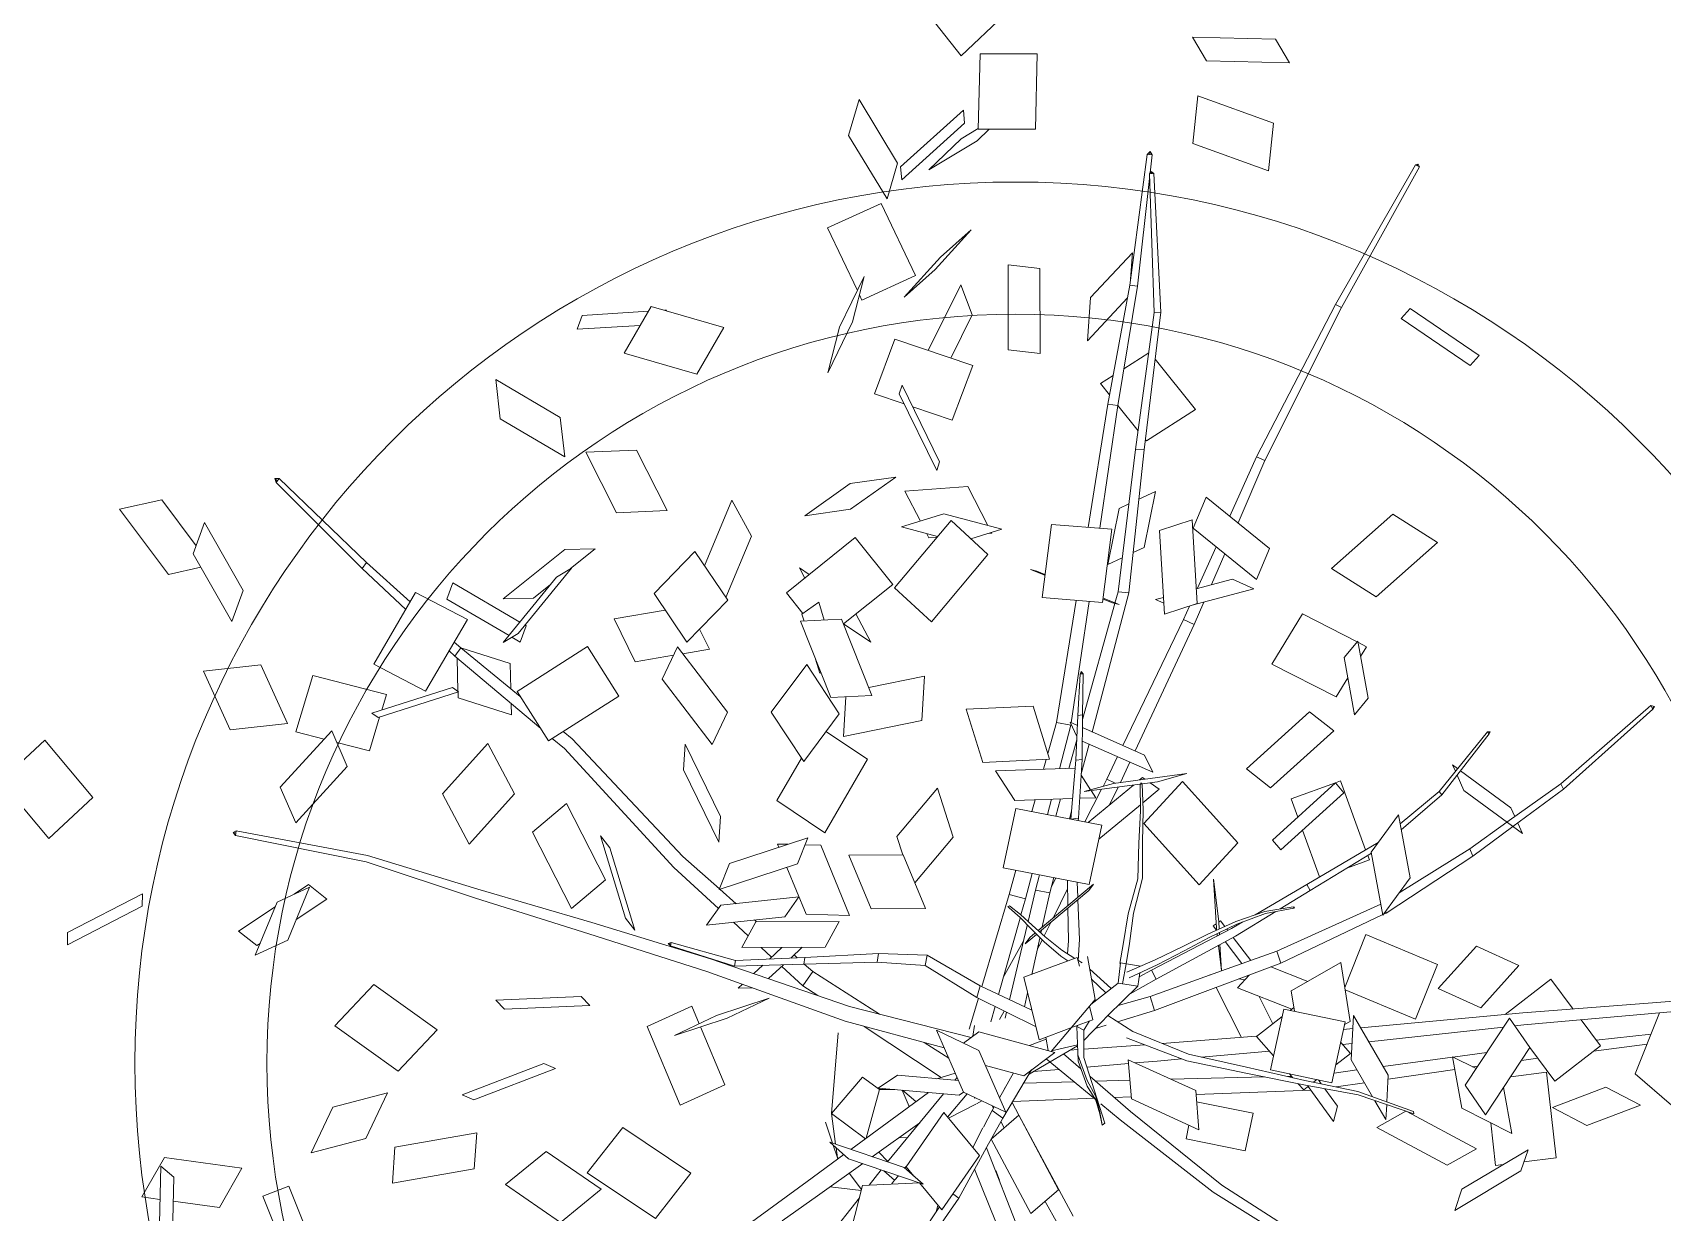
# Model space of a CAD drawing. Header units: centimetres. Extents: x 5488 to 20269, y -31398 to -19684.
# Drawn here: x 17074.12 to 17112.49, y -24008.63 to -23980.86 of the extents above; entities that cross this region are included whole.
import ezdxf

# ---------------------------------------------------------------- set-up
doc = ezdxf.new("R2010")
doc.units = ezdxf.units.CM
doc.layers.add('xxx_Auto_FURNISHED-01', color=252, linetype='Continuous', lineweight=0)
doc.layers.add('xxx_Auto_Tefris_Tefris', color=32, linetype='Continuous', lineweight=15)
doc.layers.add('xxx_Auto_LANDSCAPE', color=7, linetype='Continuous', lineweight=0, true_color=0x496639)

# ---------------------------------------------------------------- blocks, each defined once
blk = doc.blocks.new('agac0001')
at = {"layer": 'xxx_Auto_LANDSCAPE', "linetype": 'Continuous'}
for points in [[(-3.705, 39.821), (-2.706, 29.573)], [(-3.128, 39.857), (-2.015, 29.647)], [(13.893, 40.281), (10.285, 34.342)], [(14.117, 40.207), (10.628, 34.241)], [(13.893, 40.281), (14.017, 40.395)], [(14.117, 40.207), (13.893, 40.281)], [(14.017, 40.395), (13.938, 40.266)], [(14.017, 40.395), (14.117, 40.207)], [(-8.846, 37.118), (-6.689, 35.39)], [(-6.689, 35.39), (-3.471, 37.423)], [(-5.123, 36.379), (-4.944, 33.26)], [(-4.589, 36.715), (-4.353, 33.534)], [(-9.103, 32.092), (-8.524, 35.35)], [(-8.524, 35.35), (-7.13, 33.577)], [(10.285, 34.342), (8.7, 31.065)], [(10.628, 34.241), (9.015, 30.769)], [(10.628, 34.241), (10.285, 34.342)], [(35.881, 34.163), (35.4, 33.548)], [(39.292, 30.731), (35.881, 34.163)], [(-7.13, 33.577), (-7.707, 30.321)], [(-4.711, 33.708), (-6.25, 30.736)], [(-3.031, 32.885), (-4.711, 33.708)], [(35.4, 33.548), (38.81, 30.116)], [(-0.383, 31.587), (-2.33, 32.542)], [(47.247, 32.778), (40.076, 26.846)], [(47.412, 32.566), (40.314, 26.529)], [(47.247, 32.778), (47.424, 32.728)], [(47.412, 32.566), (47.247, 32.778)], [(47.424, 32.728), (47.34, 32.659)], [(47.424, 32.728), (47.412, 32.566)], [(-7.707, 30.321), (-9.103, 32.092)], [(-1.92, 28.622), (-0.383, 31.587)], [(8.202, 31.529), (8.85, 31.374)], [(11.272, 28.66), (8.202, 31.529)], [(9.253, 31.279), (9.792, 31.153)], [(-5.638, 30.352), (-10.612, 29.987)], [(-6.25, 30.736), (-4.065, 29.666)], [(-5.514, 28.269), (-5.638, 30.352)], [(8.7, 31.065), (7.444, 28.474)], [(9.015, 30.769), (7.899, 28.367)], [(9.792, 31.153), (12.439, 28.679)], [(14.224, 30.7), (11.262, 27.347)], [(14.372, 30.624), (11.491, 27.242)], [(14.224, 30.7), (14.327, 30.769)], [(14.372, 30.624), (14.224, 30.7)], [(14.327, 30.769), (14.253, 30.683)], [(14.327, 30.769), (14.372, 30.624)], [(38.81, 30.116), (39.292, 30.731)], [(-10.612, 29.987), (-10.502, 28.116)], [(-4.065, 29.666), (-7.425, 26.427)], [(-4.758, 30.004), (-4.704, 29.051)], [(-2.161, 28.824), (-4.065, 29.666)], [(-2.706, 29.573), (-2.666, 29.048)], [(-2.015, 29.647), (-1.138, 20.254)], [(0.718, 29.923), (-1.274, 27.297)], [(2.272, 27.714), (0.718, 29.923)], [(23.24, 25.721), (25.671, 29.797)], [(25.671, 29.797), (27.757, 27.561)], [(-9.854, 28.476), (-11.396, 24.291)], [(-10.991, 27.847), (-9.854, 28.476)], [(-5.521, 25.585), (-2.161, 28.824)], [(-2.616, 28.386), (-2.013, 20.566)], [(7.444, 28.474), (5.127, 22.921)], [(7.899, 28.367), (6.136, 23.881)], [(7.899, 28.367), (7.444, 28.474)], [(12.225, 28.436), (11.272, 28.66)], [(12.861, 28.283), (12.461, 28.379)], [(12.592, 28.536), (12.861, 28.283)], [(-12.533, 23.662), (-10.991, 27.847)], [(-6.053, 27.749), (-8.755, 27.73)], [(-8.755, 27.73), (-6.791, 25.142)], [(0.28, 25.087), (2.272, 27.714)], [(27.757, 27.561), (25.326, 23.486)], [(-10.431, 26.911), (-10.404, 26.462)], [(-10.404, 26.462), (-7.931, 26.644)], [(-4.568, 26.503), (-4.556, 26.207)], [(-3.881, 27.166), (-3.779, 25.185)], [(-1.274, 27.297), (0.28, 25.087)], [(11.262, 27.347), (9.71, 24.675)], [(11.491, 27.242), (10.054, 24.675)], [(11.491, 27.242), (11.262, 27.347)], [(40.076, 26.846), (32.175, 20.845)], [(40.314, 26.529), (32.485, 20.407)], [(40.314, 26.529), (40.076, 26.846)], [(54.55, 26.489), (56.049, 25.945)], [(55.562, 21.779), (54.55, 26.489)], [(-9.873, 23.715), (-9.251, 25.559)], [(-9.251, 25.559), (-6.393, 21.982)], [(-7.425, 26.427), (-5.521, 25.585)], [(-3.762, 25.161), (-4.689, 26.386)], [(25.326, 23.486), (23.24, 25.721)], [(56.049, 25.945), (57.059, 21.236)], [(-6.791, 25.142), (-3.762, 25.161)], [(-4.513, 25.156), (-4.356, 21.255)], [(-3.779, 25.161), (-3.569, 21.119)], [(1.66, 25.295), (-1.226, 23.462)], [(4.119, 21.539), (1.66, 25.295)], [(6.877, 24.675), (5.049, 22.718)], [(10.578, 24.675), (6.877, 24.675)], [(8.75, 22.721), (10.578, 24.675)], [(19.997, 24.201), (20.497, 24.649)], [(20.497, 24.649), (20.84, 24.205)], [(48.625, 24.134), (51.289, 24.925)], [(51.289, 24.925), (53.663, 20.921)], [(-11.396, 24.291), (-12.533, 23.662)], [(-6.984, 20.097), (-9.873, 23.715)], [(17.549, 24.184), (16.751, 23.233)], [(20.912, 24.205), (17.549, 24.184)], [(20.114, 23.257), (20.912, 24.205)], [(20.876, 24.163), (23.054, 21.348)], [(50.996, 20.13), (48.625, 24.134)], [(-1.226, 23.462), (1.195, 19.768)], [(5.075, 22.718), (3.402, 16.393)], [(5.69, 22.718), (4.129, 16.286)], [(5.049, 22.718), (8.75, 22.721)], [(5.127, 22.921), (5.085, 22.759)], [(5.22, 22.902), (5.127, 22.921)], [(8.695, 22.721), (7.218, 18.829)], [(9.234, 23.216), (7.604, 18.702)], [(9.234, 23.216), (9.22, 23.221)], [(9.267, 23.271), (9.234, 23.216)], [(16.751, 23.233), (20.114, 23.257)], [(17.969, 22.377), (18.936, 23.247)], [(-6.365, 21.929), (-6.984, 20.097)], [(-6.458, 22.363), (-6.604, 22.353), (-4.926, 19.387), (-3.817, 16.496)], [(-6.458, 22.363), (-4.72, 19.415)], [(8.107, 21.169), (8.333, 22.532)], [(8.333, 22.532), (8.607, 22.487)], [(8.95, 22.43), (13.133, 21.734)], [(9.844, 17.599), (12.427, 21.798)], [(12.427, 21.798), (13.076, 21.434)], [(13.133, 21.734), (13.083, 21.431)], [(16.06, 21.882), (13.483, 17.68)], [(17.397, 20.709), (16.06, 21.882)], [(20.523, 19.074), (17.969, 22.377)], [(57.059, 21.236), (55.562, 21.779)], [(-6.627, 20.707), (-5.788, 20.909)], [(-5.624, 20.95), (-4.115, 21.315)], [(-4.115, 21.315), (-0.347, 19.97)], [(1.338, 19.773), (4.119, 21.539)], [(13.076, 21.434), (10.492, 17.234)], [(13.083, 21.431), (12.635, 18.729)], [(23.054, 21.348), (20.523, 19.074)], [(32.175, 20.845), (28.913, 18.648)], [(32.485, 20.407), (32.175, 20.845)], [(53.663, 20.921), (50.996, 20.13)], [(-5.433, 20.283), (-6.627, 20.707)], [(-2.859, 19.365), (-5.178, 20.19)], [(-4.301, 19.877), (-4.234, 18.223)], [(-0.347, 19.97), (-2.859, 19.365)], [(14.82, 16.507), (17.397, 20.709)], [(27.128, 20.163), (25.502, 19.091)], [(30.724, 17.108), (27.128, 20.163)], [(32.485, 20.407), (29.38, 18.252)], [(-4.72, 19.415), (-3.533, 16.507)], [(-0.623, 19.434), (-3.95, 18.028)], [(-3.491, 19.589), (-3.421, 18.252)], [(-2.981, 18.438), (-2.492, 19.389)], [(-2.492, 19.389), (-1.763, 18.953)], [(-1.937, 19.587), (-1.894, 19.034)], [(-1.095, 19.789), (-1.045, 19.255)], [(-0.659, 19.708), (-0.776, 19.37)], [(2.804, 19.82), (-0.659, 19.708)], [(0.756, 16.074), (-0.623, 19.434)], [(1.712, 16.691), (2.804, 19.82)], [(10.733, 19.046), (7.897, 19.518)], [(12.635, 18.729), (11.524, 18.915)], [(25.502, 19.091), (29.101, 16.036)], [(-6.165, 17.694), (-5.347, 18.085)], [(-5.347, 18.085), (-4.225, 17.554)], [(-3.95, 18.028), (-2.571, 14.668)], [(7.604, 18.702), (6.429, 15.445)], [(7.218, 18.829), (6.498, 16.929)], [(7.604, 18.702), (7.218, 18.829)], [(24.744, 15.456), (24.997, 18.85)], [(24.997, 18.85), (25.781, 17.728)], [(-3.91, 16.631), (-6.165, 17.694)], [(-3.898, 17.401), (-3.645, 17.282)], [(-3.729, 16.987), (-3.614, 17.206)], [(2.077, 17.732), (3.295, 15.776)], [(6.395, 17.713), (6.45, 17.773)], [(6.481, 17.704), (6.395, 17.713)], [(6.395, 17.713), (6.395, 16.047)], [(6.45, 17.773), (6.481, 17.704)], [(6.45, 17.773), (6.45, 17.706)], [(6.481, 17.704), (6.517, 16.031)], [(10.492, 17.234), (9.844, 17.599)], [(13.483, 17.68), (14.82, 16.507)], [(25.781, 17.728), (25.619, 15.568)], [(27.79, 17.149), (25.626, 15.647)], [(27.302, 17.563), (25.688, 16.476)], [(29.101, 16.036), (30.724, 17.108)], [(35.834, 17.435), (34.561, 14.303)], [(39.127, 15.688), (35.834, 17.435)], [(49.704, 17.575), (41.728, 16.507)], [(49.731, 17.325), (41.789, 16.126)], [(49.471, 17.287), (43.463, 15.445)], [(50.865, 17.411), (43.596, 15.032)], [(49.704, 17.575), (49.845, 17.458)], [(49.731, 17.325), (49.704, 17.575)], [(49.845, 17.458), (49.719, 17.439)], [(49.845, 17.458), (49.731, 17.325)], [(50.779, 17.687), (49.778, 17.38)], [(50.779, 17.687), (50.996, 17.601)], [(50.865, 17.411), (50.779, 17.687)], [(50.996, 17.601), (50.822, 17.547)], [(50.996, 17.601), (50.865, 17.411)], [(-4.158, 16.751), (-3.164, 10.163)], [(-4.06, 16.341), (-3.886, 16.677)], [(-3.655, 16.098), (-4.06, 16.341)], [(-3.817, 16.496), (-2.521, 13.309)], [(-3.533, 16.507), (-2.149, 13.328)], [(-2.571, 14.668), (0.756, 16.074)], [(0.518, 16.65), (1.712, 16.691)], [(0.742, 16.658), (0.616, 16.415)], [(2.449, 13.662), (0.671, 16.522)], [(3.402, 16.393), (2.053, 8.695)], [(4.129, 16.286), (3.402, 16.393)], [(4.129, 16.286), (3.593, 12.93)], [(6.395, 16.658), (5.421, 14.091)], [(24.761, 15.459), (29.573, 16.071)], [(29.573, 16.071), (29.313, 14.103)], [(41.728, 16.507), (34.068, 14.091)], [(41.789, 16.126), (34.182, 13.595)], [(41.789, 16.126), (41.728, 16.507)], [(-13.026, 15.34), (-8.6, 10.659)], [(-2.997, 15.704), (-3.25, 15.854)], [(-3.162, 15.802), (-3.123, 15.566)], [(0.354, 15.904), (-0.514, 14.222)], [(1.743, 14.796), (0.039, 15.294)], [(6.395, 16.047), (6.086, 14.308)], [(6.517, 16.031), (6.255, 14.279)], [(8.731, 12.575), (10.702, 15.216)], [(10.702, 15.216), (14.787, 12.725)], [(24.775, 15.862), (23.607, 15.075)], [(24.501, 13.49), (24.761, 15.459)], [(24.723, 15.168), (24.744, 15.456)], [(43.463, 15.445), (36.892, 13.056)], [(38.91, 13.791), (39.559, 15.385)], [(45.414, 15.516), (43.32, 12.649)], [(43.596, 15.032), (43.463, 15.445)], [(43.701, 15.068), (45.414, 15.516)], [(-13.305, 14.863), (-8.917, 10.085)], [(-2.909, 14.267), (-2.03, 8.895)], [(-0.514, 14.222), (-1.803, 14.992)], [(-1.484, 14.801), (-1.102, 10.873)], [(-0.502, 14.243), (-0.5, 14.212)], [(-0.5, 14.212), (0.096, 8.769)], [(3.061, 14.455), (2.449, 13.662)], [(2.954, 13.831), (2.839, 14.169)], [(5.218, 13.459), (3.793, 14.174)], [(3.876, 14.703), (5.375, 13.953)], [(6.086, 14.308), (5.618, 12.592)], [(6.255, 14.279), (5.823, 12.549)], [(6.15, 14.672), (5.89, 13.953)], [(23.607, 15.075), (17.034, 10.361)], [(23.994, 14.515), (17.473, 9.72)], [(23.994, 14.515), (23.607, 15.075)], [(24.701, 15.006), (23.994, 14.515)], [(28.519, 13.035), (31.587, 14.279)], [(31.587, 14.279), (31.322, 13.261)], [(34.561, 14.303), (34.628, 14.267)], [(43.596, 15.032), (37.071, 12.508)], [(40.896, 12.013), (42.907, 14.765)], [(-2.521, 13.309), (-1.152, 9.992), (0.799, 6.815)], [(-2.149, 13.328), (-0.797, 10.158), (1.081, 7.239)], [(-0.407, 13.369), (2.711, 12.456)], [(5.421, 14.091), (3.817, 9.112)], [(5.89, 13.953), (4.379, 8.952)], [(5.723, 13.204), (5.673, 13.23)], [(5.823, 13.729), (5.914, 13.681)], [(5.995, 13.24), (6.426, 13.297)], [(6.086, 13.597), (6.45, 13.414)], [(8.905, 13.459), (6.086, 13.095)], [(6.45, 13.414), (6.4, 13.292)], [(6.426, 13.297), (8.905, 13.459)], [(29.313, 14.103), (24.501, 13.49)], [(25.438, 13.135), (25.133, 13.571)], [(25.474, 13.614), (25.438, 13.135)], [(34.068, 14.091), (26.103, 11.684)], [(34.182, 13.595), (26.274, 11.081)], [(34.182, 13.595), (34.068, 14.091)], [(35.233, 13.945), (36.889, 13.066)], [(-4.844, 13.209), (-6.906, 12.353)], [(-6.906, 12.353), (-5.595, 9.119)], [(-3.591, 10.118), (-4.844, 13.209)], [(3.593, 12.93), (2.899, 8.588)], [(3.607, 12.93), (5.111, 13.126)], [(5.077, 13.028), (3.607, 12.93)], [(5.618, 12.592), (5.135, 11.026)], [(5.823, 12.549), (5.387, 10.978)], [(5.749, 13.073), (5.623, 13.064)], [(5.661, 13.197), (5.788, 13.214)], [(6.086, 13.095), (5.957, 13.087)], [(6.255, 12.937), (5.959, 13.087)], [(6.333, 13.128), (6.255, 12.937)], [(12.816, 10.085), (8.731, 12.575)], [(14.787, 12.725), (12.816, 10.085)], [(15.192, 13.059), (15.037, 11.302)], [(15.416, 8.786), (15.192, 13.059)], [(28.345, 12.361), (28.519, 13.035)], [(36.892, 13.056), (30.083, 10.726)], [(37.071, 12.508), (30.264, 10.063)], [(31.16, 12.635), (31.005, 12.041)], [(36.889, 13.066), (36.901, 13.061)], [(37.071, 12.508), (36.892, 13.056)], [(37.573, 12.704), (38.312, 12.313)], [(38.312, 12.313), (38.636, 13.116)], [(43.32, 12.649), (40.896, 12.013)], [(3.481, 12.229), (3.488, 12.227)], [(3.488, 12.227), (3.483, 12.241)], [(26.103, 11.684), (18.569, 8.118)], [(25.829, 10.085), (29.899, 11.398)], [(26.274, 11.081), (26.103, 11.684)], [(31.005, 12.041), (27.94, 10.8)], [(27.94, 10.8), (28.169, 11.684)], [(29.899, 11.398), (30.826, 8.004)], [(57.767, 12.218), (53.499, 11.317)], [(58.37, 8.96), (57.767, 12.218)], [(-8.6, 10.659), (-3.44, 6.257)], [(5.135, 11.026), (4.625, 9.334)], [(5.387, 10.978), (4.927, 9.277)], [(15.08, 10.399), (13.571, 10.177)], [(14.594, 11.321), (13.996, 10.239)], [(15.061, 10.869), (14.594, 11.321)], [(15.037, 11.302), (15.264, 7.027)], [(15.078, 10.294), (15.08, 10.399)], [(15.085, 10.394), (15.166, 10.344)], [(15.445, 10.497), (15.318, 10.616)], [(15.335, 10.301), (15.445, 10.497)], [(16.698, 10.852), (15.635, 11.14)], [(15.635, 11.14), (18.159, 7.453)], [(18.924, 7.601), (16.698, 10.852)], [(25.643, 10.771), (19.379, 7.689)], [(25.7, 10.654), (25.535, 11)], [(25.535, 11), (26.072, 10.166)], [(25.671, 10.785), (25.643, 10.771)], [(26.274, 11.081), (25.671, 10.785)], [(26.026, 10.149), (25.7, 10.654)], [(53.499, 11.317), (54.099, 8.059)], [(58.453, 7.859), (60.308, 10.752)], [(-8.917, 10.085), (-3.807, 5.58)], [(-5.204, 9.946), (-2.938, 10.187)], [(-2.737, 6.433), (-5.204, 9.946)], [(-2.938, 10.187), (-0.471, 6.672)], [(-0.993, 9.734), (-0.852, 8.302)], [(11.751, 9.803), (9.72, 9.417)], [(11.753, 9.591), (9.734, 9.153)], [(13.571, 10.177), (11.751, 9.803)], [(13.571, 10.02), (11.753, 9.591)], [(13.91, 10.082), (12.404, 7.349)], [(13.469, 6.912), (15.111, 9.894)], [(15.078, 10.294), (13.571, 10.02)], [(15.09, 10.332), (15.078, 10.33)], [(15.09, 10.301), (15.078, 10.294)], [(15.166, 10.344), (15.09, 10.332)], [(15.166, 10.344), (15.09, 10.301)], [(16.455, 9.944), (15.395, 9.184)], [(26.756, 6.691), (25.829, 10.085)], [(45.517, 10.07), (40.672, 9.181)], [(46.058, 8.304), (45.517, 10.07)], [(-5.595, 9.119), (-4.844, 9.431)], [(2.053, 8.695), (1.805, 6.471)], [(2.899, 8.588), (2.053, 8.695)], [(2.899, 8.588), (2.718, 6.667)], [(3.817, 9.112), (3.264, 7.477)], [(4.379, 8.952), (3.817, 9.112)], [(4.379, 8.952), (4.129, 8.18)], [(4.625, 9.334), (4.181, 7.599)], [(4.927, 9.277), (4.522, 7.53)], [(7.818, 8.528), (6.126, 7.982)], [(9.72, 9.417), (7.818, 8.528)], [(9.734, 9.153), (7.832, 8.223)], [(15.159, 9.01), (14.243, 8.319)], [(15.264, 7.027), (15.416, 8.786)], [(15.733, 8.44), (15.411, 8.881)], [(16.898, 9.296), (15.733, 8.44)], [(26.034, 9.334), (19.32, 7.02)], [(26.231, 8.609), (19.501, 6.178)], [(40.672, 9.181), (41.213, 7.413)], [(53.987, 8.676), (53.456, 7.863)], [(54.099, 8.059), (58.37, 8.96)], [(-0.852, 8.302), (-0.726, 7.036)], [(0.206, 7.782), (0.604, 4.26)], [(3.621, 8.011), (2.258, 5.983)], [(3.621, 8.011), (4.348, 8.254)], [(4.005, 6.91), (3.621, 8.011)], [(5.02, 7.573), (3.917, 7.163)], [(4.72, 8.373), (5.135, 7.272)], [(6.126, 7.982), (5.02, 7.573)], [(6.147, 7.615), (5.106, 7.213)], [(7.832, 8.223), (6.147, 7.615)], [(13.169, 7.67), (9.925, 6.314)], [(15.037, 2.949), (13.169, 7.67)], [(15.209, 8.035), (13.538, 6.738)], [(14.93, 6.695), (14.789, 7.623)], [(14.789, 7.623), (15.242, 7.434)], [(15.733, 8.44), (15.361, 8.152)], [(17.914, 7.808), (16.305, 7.043)], [(19.654, 7.742), (17.115, 7.251)], [(21.977, 8.221), (19.654, 7.742)], [(19.67, 7.472), (19.654, 7.742)], [(21.984, 8.037), (19.67, 7.472)], [(21.977, 8.221), (22.13, 8.135)], [(21.984, 8.037), (21.977, 8.221)], [(22.13, 8.135), (21.982, 8.099)], [(22.13, 8.135), (21.984, 8.037)], [(30.826, 8.004), (26.756, 6.691)], [(41.213, 7.413), (46.058, 8.304)], [(53.456, 7.863), (52.307, 4.808)], [(53.732, 6.989), (54.137, 8.068)], [(61.993, 6.014), (58.453, 7.859)], [(-0.471, 6.672), (-2.737, 6.433)], [(-0.688, 6.65), (-0.445, 4.245)], [(1.081, 7.239), (2.263, 5.988)], [(4.005, 6.91), (3.08, 5.142)], [(5.135, 7.272), (4.005, 6.91)], [(17.115, 7.251), (13.815, 6.412)], [(17.137, 6.891), (13.845, 5.961)], [(15.297, 7.41), (16.224, 7.024)], [(16.691, 6.765), (17.394, 2.193)], [(18.297, 7.158), (16.746, 6.4)], [(19.189, 6.974), (16.829, 5.861)], [(17.137, 6.891), (17.115, 7.251)], [(19.67, 7.472), (17.137, 6.891)], [(18.486, 7.201), (19.36, 6.965)], [(19.36, 6.965), (19.101, 7.341)], [(19.246, 6.996), (19.189, 6.974)], [(19.501, 6.178), (19.189, 6.974)], [(28.481, 6.338), (27.997, 7.091)], [(28.043, 7.105), (28.314, 6.684)], [(28.314, 6.684), (28.481, 6.338)], [(54.585, 7.346), (52.023, 3.166)], [(52.307, 4.808), (53.732, 6.989)], [(52.776, 3.233), (55.338, 7.415)], [(55.338, 7.415), (54.585, 7.346)], [(-3.44, 6.257), (-1.024, 4.317)], [(-2.604, 6.448), (-2.461, 5.47)], [(-1.646, 6.548), (-1.334, 4.565)], [(1.731, 5.785), (1.66, 5.139)], [(2.258, 5.983), (1.948, 5.544)], [(4.503, 5.437), (3.583, 6.104)], [(5.096, 5.442), (3.795, 6.438)], [(9.582, 6.238), (7.754, 2.989)], [(7.854, 2.913), (9.906, 6.562)], [(9.906, 6.562), (9.582, 6.238)], [(9.925, 6.314), (11.793, 1.59)], [(13.815, 6.412), (13.679, 6.381)], [(13.841, 5.973), (13.815, 6.412)], [(14.284, 6.085), (13.874, 5.89)], [(15.502, 2.982), (14.994, 6.286)], [(19.501, 6.178), (17.818, 5.361)], [(43.603, 5.735), (41.365, 4.05)], [(45.436, 5.401), (43.603, 5.735)], [(48.453, 6.586), (46.566, 4.102)], [(47.216, 4.534), (48.453, 6.586)], [(-3.807, 5.58), (-2.683, 4.641)], [(3.309, 5.425), (0.83, 2.363)], [(1.948, 5.544), (1.097, 4.348)], [(1.681, 4.453), (2.151, 4.889)], [(2.182, 5.075), (1.953, 3.75)], [(2.99, 5.027), (2.182, 5.075)], [(5.835, 5.449), (3.309, 5.425)], [(5.337, 1.602), (5.897, 4.86)], [(5.897, 4.86), (5.385, 4.891)], [(5.726, 4.87), (5.535, 5.077)], [(6.896, 5.18), (5.716, 4.879)], [(9.172, 5.509), (6.896, 5.18)], [(8.805, 4.858), (6.941, 4.548)], [(9.899, 5.039), (8.424, 3.924)], [(10.397, 5.123), (8.962, 4.884)], [(10.187, 5.654), (9.327, 5.53)], [(15.099, 5.597), (14.17, 5.144)], [(15.18, 5.082), (14.348, 4.691)], [(17.499, 5.204), (16.97, 4.949)], [(17.47, 5.401), (20.676, 5.03)], [(18.009, 1.564), (17.47, 5.401)], [(20.676, 5.03), (21.215, 1.192)], [(31.077, 5.127), (30.862, 3.266)], [(32.576, 2.003), (31.077, 5.127)], [(37.814, 3.473), (40.71, 5.22)], [(40.71, 5.22), (43.034, 1.076)], [(42.042, 2.844), (45.436, 5.401)], [(-3.908, 4.484), (-3.835, 4.666), (0.13, 4.174)], [(-3.779, 4.5), (-3.908, 4.484)], [(-3.908, 4.484), (-3.24, 4.472)], [(-3.779, 4.5), (-3.045, 4.496)], [(-3.24, 4.472), (-2.423, 4.388)], [(-3.045, 4.496), (-2.165, 4.419)], [(-2.423, 4.388), (-1.541, 4.06)], [(-2.344, 4.357), (0.459, 2.017)], [(-2.292, 4.315), (-1.61, -0.347)], [(-2.165, 4.419), (-1.219, 4.105)], [(-1.541, 4.06), (-0.012, 3.804), (1.967, 4.091)], [(-1.219, 4.105), (0.356, 3.857)], [(-0.483, 3.881), (0.547, 3.054)], [(-0.407, 3.869), (-0.402, 3.816)], [(0.13, 4.174), (1.681, 4.453)], [(0.859, 3.931), (0.244, 2.198)], [(0.644, 3.9), (0.695, 3.464)], [(0.864, 2.403), (0.914, 3.938)], [(1.681, 4.453), (1.967, 4.091)], [(1.967, 4.091), (2.02, 4.138)], [(5.835, 4.248), (5.79, 4.236)], [(6.14, 3.94), (5.797, 4.286)], [(6.472, 4.064), (5.871, 4.713)], [(7.137, 3.147), (6.14, 3.94)], [(6.941, 4.548), (6.207, 4.35)], [(7.415, 3.249), (6.472, 4.064)], [(9.865, 3.986), (8.011, 3.194)], [(10.69, 4.379), (9.865, 3.986)], [(10.168, 3.192), (9.865, 3.986)], [(10.645, 4.496), (10.175, 4.133)], [(15.323, 4.148), (14.684, 3.838)], [(29.79, 4.062), (26.551, 0.13)], [(32.121, 2.334), (29.79, 4.062)], [(31.005, 4.508), (30.957, 4.52)], [(30.957, 4.52), (30.984, 4.307)], [(33.87, 3.654), (31.437, 4.379)], [(45.329, 2.05), (47.216, 4.534)], [(46.566, 4.102), (45.329, 2.05)], [(-1.143, 3.354), (-0.685, 0.468)], [(1.953, 3.75), (1.622, 1.815)], [(7.399, 2.932), (5.421, 2.086)], [(7.253, 3.042), (6.965, 2.823)], [(7.995, 2.553), (7.137, 3.147)], [(8.219, 2.634), (7.415, 3.249)], [(8.173, 3.738), (7.473, 3.206)], [(7.823, 3.113), (7.675, 3.051)], [(10.168, 3.192), (8.476, 2.441)], [(11.162, 3.187), (9.789, 2.539)], [(11, 3.597), (10.168, 3.192)], [(11.793, 1.59), (15.037, 2.949)], [(17.394, 2.193), (15.502, 2.982)], [(34.28, 0.025), (33.87, 3.654)], [(38.996, 1.364), (37.814, 3.473)], [(46.432, 2.928), (45.617, -0.392)], [(50.903, 1.738), (46.432, 2.928)], [(51.099, 2.122), (53.031, 3.106)], [(52.023, 3.166), (52.776, 3.233)], [(53.031, 3.106), (57.057, 1.593)], [(-0.285, 2.639), (-0.135, 1.14)], [(-0.264, 0.547), (0.73, 2.57)], [(0.244, 2.198), (-0.23, 0.868)], [(0.73, 2.57), (2.713, -1.546)], [(0.904, 2.213), (1.691, 2.22)], [(1.581, 2.217), (1.393, 1.197)], [(8.257, 2.346), (4.212, 0.554)], [(8.75, 2.024), (4.629, -0.023)], [(7.375, 1.955), (5.545, 0.432)], [(6.965, 2.823), (6.762, 2.661)], [(7.01, 2.765), (6.965, 2.823)], [(7.632, 2.773), (7.22, 2.041)], [(7.22, 2.041), (7.544, 2.365)], [(7.544, 2.365), (7.735, 2.701)], [(8.788, 2.027), (7.995, 2.553)], [(8.953, 2.086), (8.219, 2.634)], [(9.441, 1.519), (8.788, 2.027)], [(9.789, 2.539), (8.922, 2.108)], [(9.553, 1.56), (8.953, 2.086)], [(10.197, 1.655), (9.789, 2.539)], [(11.515, 2.296), (10.197, 1.655)], [(28.882, -1.598), (32.121, 2.334)], [(32.283, -0.562), (32.576, 2.003)], [(35.583, 2.31), (35.112, 2.05)], [(35.112, 2.05), (39.876, 0.73)], [(40.348, 0.99), (35.583, 2.31)], [(55.124, 0.609), (51.099, 2.122)], [(-8.791, 1.874), (-2.459, -0.147)], [(-8.188, -0.507), (-7.132, 1.321)], [(-7.132, 1.321), (-2.463, -0.156)], [(-2.451, -1.088), (-0.009, 1.064)], [(1.622, 1.815), (5.337, 1.602)], [(4.691, -1.289), (2.387, 1.772)], [(5.318, -0.972), (3.371, 1.714)], [(4.412, 1.655), (3.65, 1.328)], [(10.197, 1.655), (5.254, -0.881)], [(9.532, 1.443), (9.441, 1.519)], [(9.553, 1.56), (9.532, 1.443)], [(21.215, 1.192), (18.009, 1.564)], [(31.315, 1.357), (31.367, 0.89)], [(31.344, 1.393), (32.283, -0.562)], [(39.876, 0.73), (40.348, 0.99)], [(43.034, 1.076), (40.138, -0.671)], [(50.088, -1.579), (50.903, 1.738)], [(57.057, 1.593), (55.124, 0.609)], [(-9.041, 0.895), (-7.647, 0.43)], [(-1.255, -1.067), (0.001, 0.001)], [(0.735, -1.524), (-0.264, 0.547)], [(3.628, 0.122), (3.187, -0.233)], [(3.531, 0.251), (3.202, 0.106)], [(26.551, 0.13), (28.882, -1.598)], [(31.367, 0.89), (31.62, 0.816)], [(32.414, 0.58), (34.28, 0.025)], [(40.138, -0.671), (39.256, 0.902)], [(-3.519, -1.987), (-8.188, -0.507)], [(-2.463, -0.156), (-3.519, -1.987)], [(-2.459, -0.147), (-1.67, -0.4)], [(-2.154, -0.86), (-0.552, -3.052)], [(1.653, -1.737), (-2.154, -0.86)], [(-0.774, -0.659), (-0.783, -0.683)], [(3.981, -0.345), (3.164, -0.752)], [(14.06, -0.926), (11.882, -3.591)], [(17.015, -1.293), (14.06, -0.926)], [(21.043, -1.462), (23.536, -0.836)], [(23.536, -0.836), (23.483, -4.134)], [(33.829, -3.281), (35.181, -0.35)], [(35.181, -0.35), (35.293, -3.014)], [(44.306, -1.949), (46.937, -0.002)], [(46.937, -0.002), (44.471, -1.169)], [(45.617, -0.392), (45.934, -0.476)], [(46.201, -0.547), (50.088, -1.579)], [(-9.022, -1.374), (-3.965, -2.337)], [(-3.5, -1.956), (-2.451, -1.088)], [(-3.014, -1.112), (-2.633, -1.238)], [(-2.759, -2.292), (-1.91, -1.625)], [(-2.451, -1.088), (-1.91, -1.625)], [(-1.91, -1.625), (-1.715, -1.458)], [(-1.786, -1.52), (-1.634, -1.572)], [(3.254, -3.932), (1.653, -1.737)], [(2.713, -1.546), (2.229, -2.528)], [(3.123, -1.708), (2.53, -1.92)], [(4.627, -1.203), (2.966, -2.054)], [(4.691, -1.289), (5.318, -0.972)], [(7.072, -3.893), (4.691, -1.289)], [(7.63, -3.655), (5.318, -0.972)], [(14.703, -4.12), (17.015, -1.293)], [(20.969, -6.096), (21.043, -1.462)], [(27.375, -4.899), (29.099, -1.672)], [(29.099, -1.672), (32.163, -3.305)], [(44.471, -1.169), (41.84, -3.116)], [(-8.341, -2.58), (-5.063, -3.243)], [(-4.329, -2.819), (-7.018, -5.543)], [(-6.536, -4.458), (-3.774, -2.18)], [(-5.359, -2.049), (-5.96, -1.939)], [(-1.512, -4.392), (-4.329, -2.819)], [(-3.803, -3.114), (-2.804, -2.328)], [(-3.774, -2.18), (-3.533, -1.982)], [(-1.365, -2.487), (-1.877, -4.187)], [(-1.248, -2.099), (-1.353, -2.447)], [(-1.041, -2.48), (-0.959, -2.494)], [(5.54, -8.634), (2.47, -2.037)], [(41.84, -3.116), (44.306, -1.949)], [(-1.813, -4.225), (-0.695, -2.857)], [(-0.559, -3.052), (-0.678, -3.338)], [(-0.678, -3.338), (0.59, -7.876)], [(-0.552, -3.052), (3.254, -3.932)], [(1.109, -6.632), (0.156, -3.217)], [(0.213, -3.429), (0.354, -3.262)], [(0.618, -3.324), (0.494, -4.427)], [(2.687, -4.766), (1.536, -3.536)], [(4.744, -9.029), (2.165, -3.681)], [(7.072, -3.893), (7.63, -3.655)], [(8.233, -6.408), (7.63, -3.655)], [(10.311, -3.255), (10.864, -6.358)], [(13.6, -3.958), (10.311, -3.255)], [(27.38, -4.892), (26.038, -3.531)], [(26.038, -3.531), (27.814, -4.082)], [(32.163, -3.305), (29.759, -7.814)], [(33.944, -5.945), (33.829, -3.281)], [(35.293, -3.014), (33.944, -5.945)], [(-9.995, -7.943), (-6.536, -4.458)], [(-6.536, -4.458), (-6.236, -4.749)], [(-4.201, -7.113), (-1.512, -4.392)], [(-3.719, -8.117), (-0.438, -4.206)], [(4.248, -8), (0.523, -4.16)], [(7.756, -6.579), (7.072, -3.893)], [(14.153, -7.061), (13.6, -3.958)], [(13.602, -3.982), (14.703, -4.12)], [(23.009, -4.041), (23.321, -6.396)], [(27.671, -4.959), (23.009, -4.041)], [(-9.585, -8.314), (-6.837, -5.643)], [(-7.018, -5.543), (-5.254, -6.525)], [(-2.611, -10.08), (-0.199, -5.054)], [(19.418, -4.966), (15.69, -8.179)], [(21.436, -7.039), (19.418, -4.966)], [(23.207, -5.536), (20.969, -6.096)], [(27.983, -7.316), (27.671, -4.959)], [(-7.094, -5.893), (-6.71, -5.714)], [(-4.215, -7.242), (-5.361, -6.339)], [(-5.361, -6.339), (-3.121, -10.304)], [(-5.249, -6.534), (-4.794, -9.799)], [(-3.257, -8.936), (-1.839, -5.874)], [(-1.915, -6.041), (-1.968, -6.029)], [(0.213, -6.532), (-0.795, -6.298)], [(0.204, -6.501), (-0.585, -5.86)], [(7.756, -6.579), (8.233, -6.408)], [(8.435, -10.779), (7.756, -6.579)], [(8.807, -10.65), (8.233, -6.408)], [(10.864, -6.358), (14.153, -7.061)], [(22.304, -6.098), (19.966, -8.629)], [(25.454, -7.418), (22.304, -6.098)], [(23.321, -6.396), (27.983, -7.316)], [(27.802, -5.945), (28.882, -6.065)], [(28.882, -6.065), (28.372, -7.156)], [(31.046, -6.808), (30.402, -6.608)], [(30.559, -6.315), (31.046, -6.808)], [(-4.804, -6.777), (-4.201, -7.113)], [(-4.539, -6.985), (-4.537, -6.927)], [(-4.41, -6.996), (-4.432, -7.07)], [(-4.256, -7.209), (-4.184, -7.123)], [(-1.975, -11.208), (-4.215, -7.242)], [(-4.184, -7.123), (-4.058, -6.968)], [(-2.537, -6.708), (-2.463, -7.223)], [(0.327, -6.939), (0.482, -7.812)], [(0.59, -7.876), (1.109, -6.632)], [(7.913, -10.35), (4.782, -7.004)], [(23.116, -9.952), (25.454, -7.418)], [(24.825, -6.765), (24.856, -6.699)], [(25.669, -6.858), (24.825, -6.765)], [(28.372, -7.156), (27.957, -7.111)], [(29.759, -7.814), (28.403, -7.094)], [(-5.025, -8.143), (-4.835, -7.919)], [(-4.835, -7.919), (-4.618, -7.654)], [(-4.835, -7.919), (-4.184, -8.422)], [(-3.064, -8.522), (-3.698, -8.093)], [(0.482, -7.812), (-2.134, -9.089)], [(0.482, -7.812), (1.383, -8.648)], [(10.485, -8.312), (9.172, -9.392)], [(11.355, -13.064), (10.485, -8.312)], [(10.721, -7.652), (15.025, -8.536)], [(11.248, -10.123), (10.721, -7.652)], [(15.69, -8.179), (18.031, -10.583)], [(-4.849, -9.418), (-4.101, -8.569)], [(-2.158, -9.139), (-0.361, -10.791)], [(1.383, -8.648), (-0.361, -10.791)], [(9.057, -16.379), (4.744, -9.029)], [(9.741, -16.043), (5.54, -8.634)], [(9.172, -9.392), (10.039, -14.144)], [(14.205, -10.071), (15.585, -9.196)], [(15.585, -9.196), (14.961, -13.941)], [(15.025, -8.536), (15.216, -9.432)], [(18.031, -10.583), (20.187, -8.724)], [(19.966, -8.629), (23.116, -9.952)], [(33.357, -9.191), (30.13, -11.303)], [(35.607, -9.93), (33.357, -9.191)], [(45.526, -8.548), (43.162, -10.583)], [(47.497, -12.452), (45.526, -8.548)], [(-7.371, -12.28), (-5.459, -10.111)], [(-4.794, -9.799), (-7.189, -10.927)], [(-5.056, -9.921), (-4.515, -11.653)], [(-3.95, -10.433), (-5.018, -9.904)], [(-4.892, -12.469), (-3.543, -9.556)], [(-3.121, -10.304), (-1.975, -11.208)], [(-0.361, -10.791), (4.165, -9.566)], [(7.215, -11.06), (6.495, -10.319)], [(7.215, -11.06), (7.913, -10.35)], [(8.431, -10.753), (7.913, -10.35)], [(14.122, -10.714), (11.248, -10.123)], [(11.334, -11.365), (12.311, -10.347)], [(12.311, -10.347), (12.668, -14.88)], [(13.581, -14.814), (14.205, -10.071)], [(32.166, -12.18), (35.607, -9.93)], [(-3.97, -12.917), (-2.828, -10.536)], [(-2.945, -10.934), (-3.004, -10.903)], [(-2.363, -10.9), (-2.945, -10.934)], [(-2.945, -10.934), (-2.192, -11.036)], [(-0.361, -10.791), (-2.154, -10.891)], [(-2.061, -11.053), (-0.8, -11.224)], [(8.54, -12.059), (7.215, -11.06)], [(8.435, -10.779), (8.807, -10.65)], [(9.067, -14.749), (8.435, -10.779)], [(9.363, -14.64), (8.807, -10.65)], [(9.06, -11.241), (8.869, -11.093)], [(9.41, -10.695), (8.919, -11.463)], [(15.552, -11.008), (15.354, -10.967)], [(15.426, -10.416), (15.552, -11.008)], [(29.961, -11.229), (28.009, -14.01)], [(33.083, -12.578), (29.961, -11.229)], [(43.162, -10.583), (45.131, -14.485)], [(8.619, -11.937), (7.983, -12.938)], [(9.091, -12.688), (9.622, -11.854)], [(11.691, -15.898), (11.334, -11.365)], [(47.123, -11.632), (47.092, -11.651)], [(47.138, -11.739), (47.123, -11.632)], [(-8.295, -21.952), (-3.97, -12.917)], [(-5.943, -14.761), (-4.892, -12.469)], [(6.183, -15.712), (6.872, -13.117)], [(6.872, -13.117), (6.436, -16.306)], [(8.428, -13.729), (8.81, -13.131)], [(9.837, -13.033), (9.184, -12.542)], [(10.039, -14.144), (11.355, -13.064)], [(11.472, -13.114), (11.345, -13.017)], [(21.92, -13.658), (23.588, -12.447)], [(23.588, -12.447), (27.838, -14.592)], [(27.397, -14.368), (27.375, -12.8)], [(27.375, -12.8), (28.622, -13.141)], [(31.131, -15.359), (33.083, -12.578)], [(45.131, -14.485), (47.497, -12.452)], [(47.729, -16.477), (47.252, -12.662)], [(7.62, -13.932), (7.766, -14.771)], [(11.567, -14.337), (10.647, -13.646)], [(13.588, -14.759), (12.597, -13.989)], [(14.961, -13.941), (13.581, -14.814)], [(17.723, -13.949), (16.276, -14.325)], [(22.218, -15.185), (17.723, -13.949)], [(26.169, -15.803), (21.92, -13.658)], [(28.009, -14.01), (31.131, -15.359)], [(35.71, -13.717), (39.482, -14.826)], [(36.127, -16.627), (35.71, -13.717)], [(46.535, -13.279), (46.99, -16.92)], [(7.766, -14.771), (7.947, -14.487)], [(9.067, -14.749), (9.363, -14.64)], [(10.902, -18.186), (9.067, -14.749)], [(11.088, -18.107), (9.363, -14.64)], [(12.668, -14.88), (11.691, -15.898)], [(15.316, -17.159), (12.508, -15.047)], [(15.852, -16.518), (13.624, -14.787)], [(16.276, -14.325), (20.769, -15.562)], [(27.838, -14.592), (26.169, -15.803)], [(27.435, -17.164), (27.404, -14.907)], [(30.066, -14.899), (30.107, -17.895)], [(39.482, -14.826), (39.9, -17.736)], [(5.745, -18.903), (6.183, -15.712)], [(13.059, -22.419), (9.741, -16.043)], [(20.769, -15.562), (22.218, -15.185)], [(2.406, -16.575), (1.719, -19.335)], [(5.959, -17.333), (2.406, -16.575)], [(6.436, -16.306), (5.745, -18.903)], [(12.451, -22.709), (9.057, -16.379)], [(23.736, -21.573), (15.852, -16.518)], [(39.9, -17.736), (36.127, -16.627)], [(46.99, -16.92), (47.729, -16.477)], [(7.246, -17.607), (6.15, -17.376)], [(6.56, -20.369), (7.246, -17.607)], [(23.257, -22.111), (15.316, -17.159)], [(30.107, -17.895), (27.435, -17.164)], [(10.902, -18.186), (11.088, -18.107)], [(11.057, -18.291), (10.902, -18.186)], [(11.057, -18.291), (10.986, -18.15)], [(11.088, -18.107), (11.057, -18.291)], [(23.872, -22.938), (25.669, -18.451)], [(25.669, -18.451), (28.815, -19.711)], [(33.438, -19.845), (34.299, -18.231)], [(34.299, -18.231), (34.59, -19.962)], [(39.857, -18.989), (42.142, -18.82)], [(42.142, -18.82), (45.005, -22.083)], [(-2.256, -19.44), (-4.453, -21.944)], [(1.069, -22.838), (-2.256, -19.44)], [(1.719, -19.335), (6.56, -20.369)], [(28.815, -19.711), (27.018, -24.201)], [(33.46, -19.79), (30.307, -23.529)], [(33.098, -20.729), (33.46, -19.79)], [(42.717, -22.252), (39.857, -18.989)], [(12.163, -20.045), (12.952, -20.453)], [(17.125, -20.581), (12.163, -20.045)], [(12.952, -20.453), (17.914, -20.989)], [(17.914, -20.989), (17.125, -20.581)], [(29.945, -24.468), (33.098, -20.729)], [(34.59, -19.962), (32.43, -24.004)], [(15.352, -21.177), (14.089, -23.42)], [(20.102, -22.576), (15.352, -21.177)], [(24.246, -22.004), (23.736, -21.573)], [(32.142, -22.273), (32.74, -21.153)], [(-4.453, -21.944), (-1.129, -25.343)], [(16.179, -28.539), (13.059, -22.419)], [(18.838, -24.821), (20.102, -22.576)], [(23.97, -22.695), (23.257, -22.111)], [(32.43, -24.004), (32.142, -22.273)], [(45.005, -22.083), (42.717, -22.252)], [(-1.129, -25.343), (1.069, -22.838)], [(8.974, -23.811), (8.371, -23.41)], [(8.371, -23.41), (9.065, -28.301)], [(15.697, -28.763), (12.451, -22.709)], [(14.089, -23.42), (18.838, -24.821)], [(27.018, -24.201), (23.872, -22.938)], [(29.694, -27.376), (24.649, -23.25)], [(30.662, -22.984), (29.792, -23.494)], [(29.792, -23.494), (30.159, -23.915)], [(30.307, -23.529), (29.945, -24.468)], [(30.717, -23.043), (30.662, -22.984)], [(33.891, -26.704), (30.934, -23.296)], [(9.668, -28.701), (8.974, -23.811)], [(30.095, -26.945), (26.691, -24.07)], [(27.23, -24.526), (28.679, -24.297)], [(28.679, -24.297), (30.104, -26.935)], [(30.288, -24.063), (33.021, -27.216)], [(-3.669, -27.397), (-2.213, -24.721)], [(-2.213, -24.721), (0.525, -27.44)], [(21.215, -25.436), (18.834, -28.56)], [(24.368, -26.413), (21.215, -25.436)], [(25.733, -24.761), (26.374, -24.661)], [(27.28, -27.624), (25.733, -24.761)], [(4.238, -31.025), (5.142, -26.044)], [(5.142, -26.044), (5.549, -26.64)], [(21.984, -29.538), (24.368, -26.413)], [(28.009, -29.414), (31.639, -26.263)], [(31.639, -26.263), (33.722, -28.925)], [(5.549, -26.64), (4.646, -31.621)], [(29.556, -27.264), (27.657, -27.564)], [(29.694, -27.376), (30.095, -26.945)], [(30.057, -27.638), (29.694, -27.376)], [(30.5, -27.252), (30.095, -26.945)], [(30.104, -26.935), (30.121, -26.964)], [(33.021, -27.216), (33.891, -26.704)], [(-0.931, -30.117), (-3.669, -27.397)], [(0.525, -27.44), (-0.931, -30.117)], [(9.065, -28.301), (9.668, -28.701)], [(27.008, -32.388), (27.623, -27.531)], [(27.618, -27.569), (27.28, -27.624)], [(27.938, -27.838), (27.323, -32.695)], [(27.623, -27.531), (27.938, -27.838)], [(18.924, -34.616), (15.697, -28.763)], [(19.279, -34.457), (16.179, -28.539)], [(18.834, -28.56), (21.984, -29.538)], [(33.722, -28.925), (30.092, -32.076)], [(30.092, -32.076), (28.009, -29.414)], [(35.669, -31.706), (32.862, -29.671)], [(35.962, -31.392), (33.25, -29.335)], [(4.646, -31.621), (4.238, -31.025)], [(2.32, -31.206), (0.301, -31.733)], [(0.301, -31.733), (0.358, -36.547)], [(2.377, -36.02), (2.32, -31.206)], [(28.231, -31.673), (27.397, -32.104)], [(30.097, -35.663), (28.231, -31.673)], [(35.669, -31.706), (35.962, -31.392)], [(41.487, -35.679), (35.669, -31.706)], [(41.68, -35.472), (35.962, -31.392)], [(8.614, -32.362), (6.667, -35.029)], [(11.863, -35.484), (8.614, -32.362)], [(27.02, -32.3), (25.207, -33.241)], [(27.323, -32.695), (27.008, -32.388)], [(25.207, -33.241), (26.034, -35.012)], [(21.815, -41.776), (18.924, -34.616)], [(22.068, -41.676), (19.279, -34.457)], [(21.901, -38.206), (24.558, -34.666)], [(24.558, -34.666), (26.744, -35.176)], [(3.178, -37.579), (5.552, -35.868)], [(5.552, -35.868), (5.328, -39.133)], [(6.667, -35.029), (9.918, -38.151)], [(9.918, -38.151), (11.863, -35.484)], [(26.744, -35.176), (24.086, -38.716)], [(26.353, -35.696), (27.07, -37.231)], [(27.07, -37.231), (30.097, -35.663)], [(41.487, -35.679), (41.68, -35.472)], [(41.711, -35.717), (41.487, -35.679)], [(41.711, -35.717), (41.554, -35.608)], [(41.68, -35.472), (41.711, -35.717)], [(0.358, -36.547), (2.377, -36.02)], [(2.954, -40.844), (3.178, -37.579)], [(17.22, -37.25), (16.391, -39.209)], [(18.243, -38.136), (17.22, -37.25)], [(27.635, -37.619), (27.895, -40.951)], [(31.258, -38.506), (27.635, -37.619)], [(15.309, -39.91), (18.092, -38.108)], [(18.092, -38.108), (17.582, -40.117)], [(17.852, -39.056), (18.243, -38.136)], [(24.086, -38.716), (21.901, -38.206)], [(31.518, -41.838), (31.258, -38.506)], [(5.328, -39.133), (2.954, -40.844)], [(34.032, -39.702), (35.688, -38.725)], [(35.688, -38.725), (39.966, -40.2)], [(14.799, -41.919), (15.309, -39.91)], [(17.582, -40.117), (14.799, -41.919)], [(16.346, -42.622), (17.337, -40.277)], [(38.308, -41.178), (34.032, -39.702)], [(39.966, -40.2), (38.308, -41.178)], [(-3.455, -41.526), (1.288, -42.472)], [(15.414, -41.521), (15.323, -41.733)], [(27.895, -40.951), (31.518, -41.838)], [(37.461, -40.887), (37.402, -42.808)], [(41.716, -42.393), (38.732, -40.927)], [(1.288, -42.472), (0.99, -44.064)], [(15.323, -41.733), (16.346, -42.622)], [(21.815, -41.776), (22.068, -41.676)], [(22.006, -41.866), (21.815, -41.776)], [(22.006, -41.866), (21.949, -41.723)], [(22.068, -41.676), (22.006, -41.866)], [(41.637, -44.888), (41.716, -42.393)], [(0.99, -44.064), (-3.753, -43.118)], [(37.402, -42.808), (41.637, -44.888)], [(2.811, -44.95), (0.811, -46.659)], [(4.243, -49.254), (2.811, -44.95)], [(0.811, -46.659), (1.665, -49.216)], [(18.786, -47.832), (17.399, -52.505)], [(18.1, -52.372), (19.487, -47.698)], [(19.487, -47.698), (18.786, -47.832)], [(3.037, -48.926), (-1.829, -49.96)], [(3.795, -49.552), (3.037, -48.926)], [(-1.069, -50.587), (3.795, -49.552)], [(1.91, -49.953), (2.244, -50.961)], [(2.244, -50.961), (4.243, -49.254)], [(23.648, -52.434), (25.509, -49.49)], [(25.509, -49.49), (29.289, -51.609)], [(29.289, -51.609), (27.425, -54.555)], [(17.399, -52.505), (18.1, -52.372)], [(27.425, -54.555), (23.648, -52.434)]]:
    blk.add_lwpolyline(points, dxfattribs=at)
at = {"layer": 'xxx_Auto_LANDSCAPE', "linetype": 'Continuous', "extrusion": (0.707107, 0.707107, 0), "elevation": 18.016}
blk.add_lwpolyline([(-3.31, 0), (-3.317, 0)], dxfattribs=at)
at = {"layer": 'xxx_Auto_LANDSCAPE', "linetype": 'Continuous', "extrusion": (-0.894427, 0.447214, 0), "elevation": -0.865}
blk.add_lwpolyline([(2.975, 0), (2.98, 0)], dxfattribs=at)
blk = doc.blocks.new('A$C7365360F')
at = {"layer": 'xxx_Auto_FURNISHED-01'}
for radius in [17.28, 14.688]:
    blk.add_circle((0.264, 0.108), radius, dxfattribs=at)
at = {"layer": 'xxx_Auto_LANDSCAPE', "xscale": 0.338688, "yscale": 0.338688, "zscale": 0.2074463999999999}
blk.add_blockref('agac0001', (0.079, 0.033), dxfattribs=at)

msp = doc.modelspace()

# ---------------------------------------------------------------- block references
at = {"layer": 'xxx_Auto_Tefris_Tefris', "xscale": -1.2, "yscale": 1.2, "rotation": 280.6128426569576}
msp.add_blockref('A$C7365360F', (17097.191, -24005.445), dxfattribs=at)

doc.saveas('drawing.dxf')
